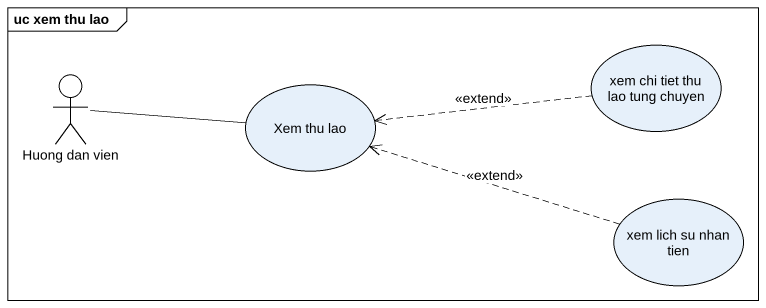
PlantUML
@startuml
mainframe uc xem thu lao
actor "Huong dan vien" as Huong_dan_vien
usecase "xem chi tiet thu lao tung chuyen" as xem_chi_tiet_thu_lao_tung
usecase "Xem thu lao" as Xem_thu_lao
usecase "xem lich su nhan tien" as xem_lich_su_nhan_tien
Huong_dan_vien -right- Xem_thu_lao
xem_chi_tiet_thu_lao_tung .left.> Xem_thu_lao : <<extend>>
xem_lich_su_nhan_tien .left.> Xem_thu_lao : <<extend>>
@enduml
